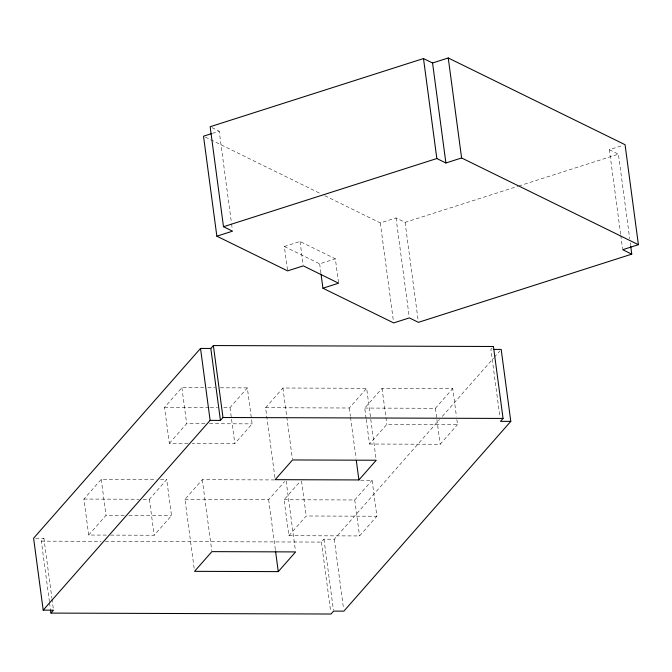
<?xml version="1.0" encoding="UTF-8"?>
<svg xmlns="http://www.w3.org/2000/svg" width="672" height="672" viewBox="0 0 672 672"><rect width="100%" height="100%" fill="white"/><g stroke="black" fill="none" stroke-linecap="round" stroke-linejoin="round"><path stroke-width="0.5" stroke-dasharray="3.36 2.52" d="M49.434 601.784L41.336 541.145L43.898 538.238L51.853 597.845M106.369 535.088L88.704 535.03L83.908 499.061L101.245 479.354L156.316 479.539M188.051 443.419L169.344 443.352L164.539 407.383L181.877 387.677L203.7 387.744M88.704 535.03L106.042 515.323L124.748 515.382M169.344 443.352L186.673 423.646L205.38 423.704M143.136 499.262L149.377 499.279L166.706 479.573L171.511 515.542L154.174 535.248L110.527 535.105M223.776 407.585L230.009 407.602L247.346 387.895L252.143 423.864L234.814 443.57L192.2 443.428M194.141 568.26L184.951 499.397L202.289 479.69L274.495 479.934M274.915 477.607L265.591 407.719L282.929 388.013L366.643 388.29L375.967 458.178M184.951 499.397L268.674 499.682L284.617 481.547M265.591 407.719L349.306 408.005L366.643 388.29M360.654 480.22L372.086 480.262L376.891 516.23L359.554 535.937L288.884 535.702L284.08 499.733L300.031 481.597M366.089 418.328L364.72 408.055L382.057 388.349L452.726 388.584L456.431 416.329M288.884 535.702L306.214 515.995L376.891 516.23M366.232 419.362L369.516 444.024L386.854 424.318L457.523 424.553L456.565 417.362M284.08 499.733L354.749 499.968L372.086 480.262M364.72 408.055L435.389 408.29L452.726 388.584M105.328 541.363L321.409 542.086L323.971 539.179L334.27 539.213L439.547 419.521M492.173 347.945L490.896 349.398L499.943 417.228M442.319 416.371L493.576 358.092M494.264 357.311L499.808 351.011M369.516 444.024L440.185 444.259L457.523 424.553M212.344 133.375L219.206 131.183L231.454 222.919M287.465 269.867L284.34 246.498L300.04 241.483L335.362 258.812L338.612 283.198M324.836 195.712L380.318 222.928L396.018 217.913L405.073 222.356L517.726 186.346M620.642 234.242L609.361 149.722L623.095 145.328M518.725 186.026L618.416 154.165L629.698 238.686M284.34 246.498L319.662 263.827L335.362 258.812M207.858 387.761L215.132 387.786M220.324 387.803L247.346 387.895M164.539 407.383L209.227 407.534M210.269 407.534L217.543 407.56M209.538 423.721L252.143 423.864M160.474 479.548L166.706 479.573M83.908 499.061L138.978 499.246M128.906 515.399L171.511 515.542M35.658 538.213L43.898 538.238M41.336 541.145L101.128 541.346M609.361 149.722L618.416 154.165M211.966 127.621L219.206 131.183M205.397 137.122L321.073 193.864M630.244 242.81L630.521 244.877M620.777 235.276L622.566 248.674M435.389 408.29L436.758 418.572M436.901 419.597L440.185 444.259M405.073 222.356L418.144 320.275M396.018 217.913L409.223 316.865M380.318 222.928L393.523 321.888M382.057 388.349L386.854 424.318M349.306 408.005L350.406 416.228M350.54 417.253L356.026 458.363M354.749 499.968L359.554 535.937M319.662 263.827L320.888 272.975M300.04 241.483L303.156 264.852M334.27 539.213L343.594 609.101M323.971 539.179L333.43 610.092M321.409 542.086L330.733 611.974M301.552 481.051L306.214 515.995M282.929 388.013L292.387 458.926M286.146 481.001L295.47 550.889M268.674 499.682L275.394 550.04M231.588 223.952L232.277 229.102M230.009 407.602L234.814 443.57M202.289 479.69L211.747 550.603M181.877 387.677L186.673 423.646M149.377 499.279L154.174 535.248M101.245 479.354L106.042 515.323M51.988 598.878L53.357 609.151M49.568 602.809L50.392 608.975"/><path stroke-width="1.01" d="M493.979 349.406L501.194 349.432L510.787 421.378L500.489 421.344L503.051 418.429L493.45 346.492L213.377 345.551L210.823 348.457L200.525 348.424L33.6 538.205L43.201 610.142L53.5 610.176L50.938 613.091L50.526 610.008M43.201 610.142L210.126 420.37L220.424 420.403L222.978 417.497L503.051 418.429M278.267 571.62L295.604 551.914L211.89 551.636L194.552 571.343L278.267 571.62L275.528 551.065M358.907 479.942L376.244 460.236L292.522 459.959L275.192 479.665L358.907 479.942L356.303 460.421M510.787 421.378L343.871 611.15L333.572 611.117L331.01 614.023L50.938 613.091M630.664 245.902L631.764 254.15L622.7 249.707L638.4 244.692L625.061 144.707L448.249 57.977L432.558 62.992L423.494 58.548L210.151 126.739L223.49 226.724L232.554 231.168L216.854 236.183L203.515 136.198L211.361 133.686M223.49 226.724L436.842 158.533L445.897 162.977L461.597 157.962L638.4 244.692M321.023 273.983L322.921 288.212L338.612 283.198L303.29 265.868L287.599 270.883L216.854 236.183M631.764 254.15L418.412 322.342L409.357 317.898L393.658 322.913L322.921 288.212M448.249 57.977L461.597 157.962M432.558 62.992L445.897 162.977M423.494 58.548L436.842 158.533M213.377 345.551L222.978 417.497M210.823 348.457L220.424 420.403M200.525 348.424L210.126 420.37"/></g></svg>
